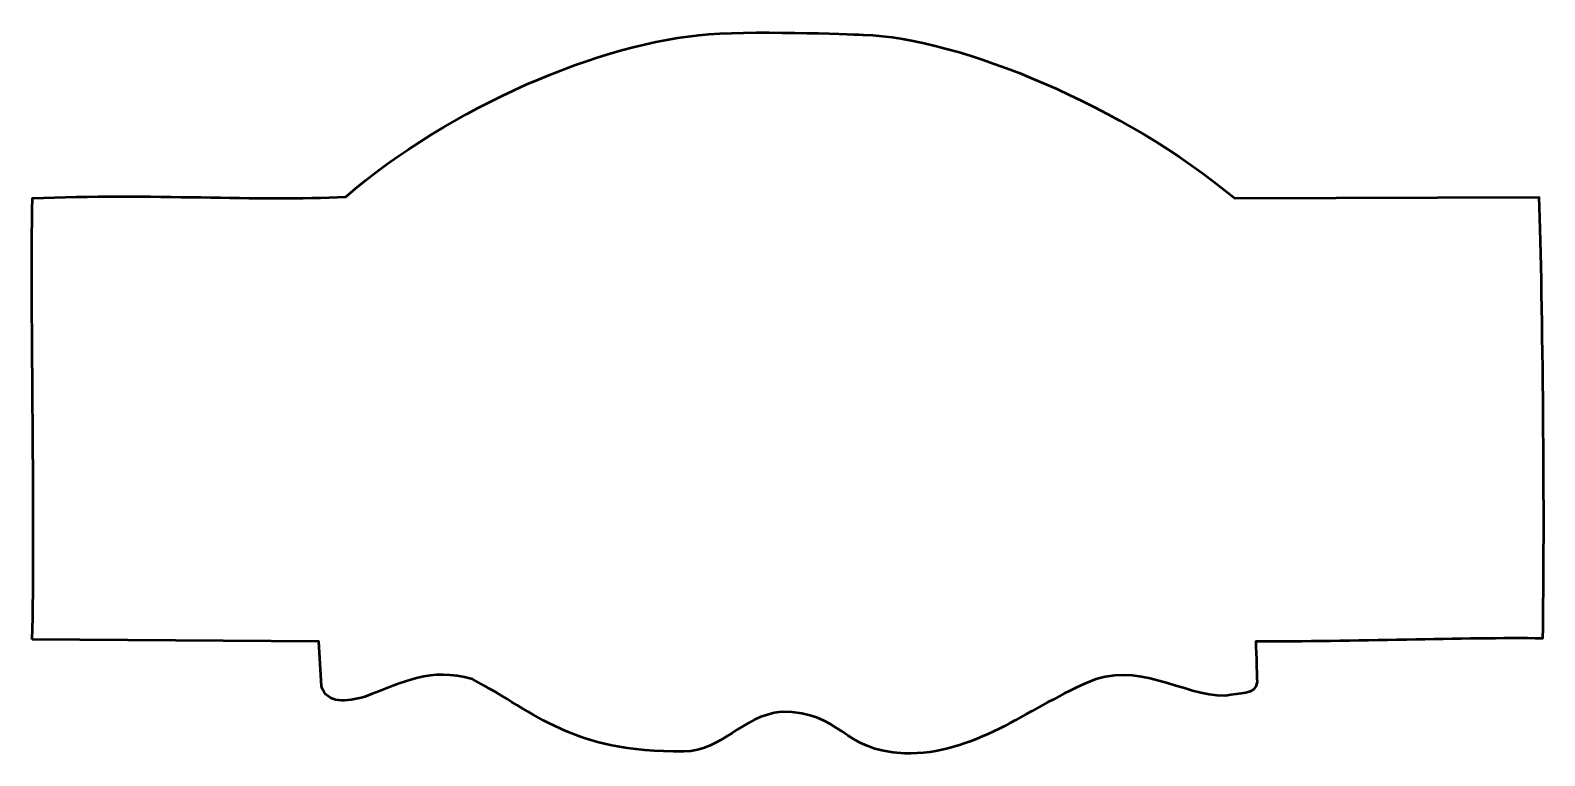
# Model space of a CAD drawing. Header units: centimetres. Extents: x -8.4 to 7.2, y 1.2 to 8.7.
import ezdxf

# ---------------------------------------------------------------- set-up
doc = ezdxf.new("R2010")
doc.units = ezdxf.units.CM
doc.header["$MEASUREMENT"] = 0
doc.layers.add('Layer 1', color=7, linetype='Continuous')

msp = doc.modelspace()

# ---------------------------------------------------------------- linework, layer by layer
at = {"layer": 'Layer 1', "color": 176, "lineweight": 53}
msp.add_open_spline([(-8.3904, 2.38146), (-8.3904, 2.38146), (-5.43204, 2.35786), (-5.43204, 2.35786), (-5.43204, 2.35786), (-5.43204, 2.35786), (-5.40653, 1.89957), (-5.40653, 1.89957), (-5.40653, 1.89957), (-5.34815, 1.70829), (-5.1464, 1.73599), (-4.96027, 1.78901), (-4.96027, 1.78901), (-4.532, 1.94416), (-4.29696, 2.09638), (-3.84852, 1.96974), (-3.84852, 1.96974), (-3.16778, 1.61412), (-2.84563, 1.2153), (-1.66735, 1.22466), (-1.66735, 1.22466), (-1.27327, 1.22779), (-1.07128, 1.59292), (-0.66051, 1.63337), (-0.66051, 1.63337), (-0.03029, 1.63786), (-0.04822, 1.22777), (0.60904, 1.20531), (0.60904, 1.20531), (1.32002, 1.18102), (1.87259, 1.66375), (2.48384, 1.93033), (2.48384, 1.93033), (3.0146, 2.17833), (3.47416, 1.79189), (3.919, 1.79876), (3.919, 1.79876), (4.06288, 1.83542), (4.23289, 1.79498), (4.24595, 1.94428), (4.24595, 1.94428), (4.24595, 2.00051), (4.23202, 2.35958), (4.23202, 2.35958), (4.23202, 2.35958), (5.22701, 2.35412), (6.3954, 2.40336), (7.19063, 2.39004), (7.19063, 2.39004), (7.21372, 3.54888), (7.19064, 5.87888), (7.154, 6.94408), (7.154, 6.94408), (7.154, 6.94408), (4.01605, 6.93157), (4.01605, 6.93157), (4.01605, 6.93157), (2.88577, 7.87218), (1.17722, 8.58908), (0.18576, 8.61782), (0.18576, 8.61782), (0.18576, 8.61782), (-0.83954, 8.66419), (-1.40932, 8.62349), (-1.40932, 8.62349), (-2.51409, 8.54457), (-4.07794, 7.8741), (-5.15599, 6.94716), (-5.15599, 6.94716), (-6.06183, 6.89855), (-7.15761, 6.98471), (-8.38863, 6.93157), (-8.38863, 6.93157), (-8.41017, 5.71321), (-8.35688, 3.52954), (-8.3904, 2.38146)], degree=3, knots=[0, 0, 0, 0, 0.05, 0.05, 0.05, 0.05, 0.1, 0.1, 0.1, 0.1, 0.15, 0.15, 0.15, 0.15, 0.2, 0.2, 0.2, 0.2, 0.25, 0.25, 0.25, 0.25, 0.3, 0.3, 0.3, 0.3, 0.35, 0.35, 0.35, 0.35, 0.4, 0.4, 0.4, 0.4, 0.45, 0.45, 0.45, 0.45, 0.5, 0.5, 0.5, 0.5, 0.55, 0.55, 0.55, 0.55, 0.6, 0.6, 0.6, 0.6, 0.65, 0.65, 0.65, 0.65, 0.7, 0.7, 0.7, 0.7, 0.75, 0.75, 0.75, 0.75, 0.8, 0.8, 0.8, 0.8, 0.85, 0.85, 0.85, 0.85, 0.9, 0.9, 0.9, 0.9, 1, 1, 1, 1], dxfattribs=at)

doc.saveas('drawing.dxf')
